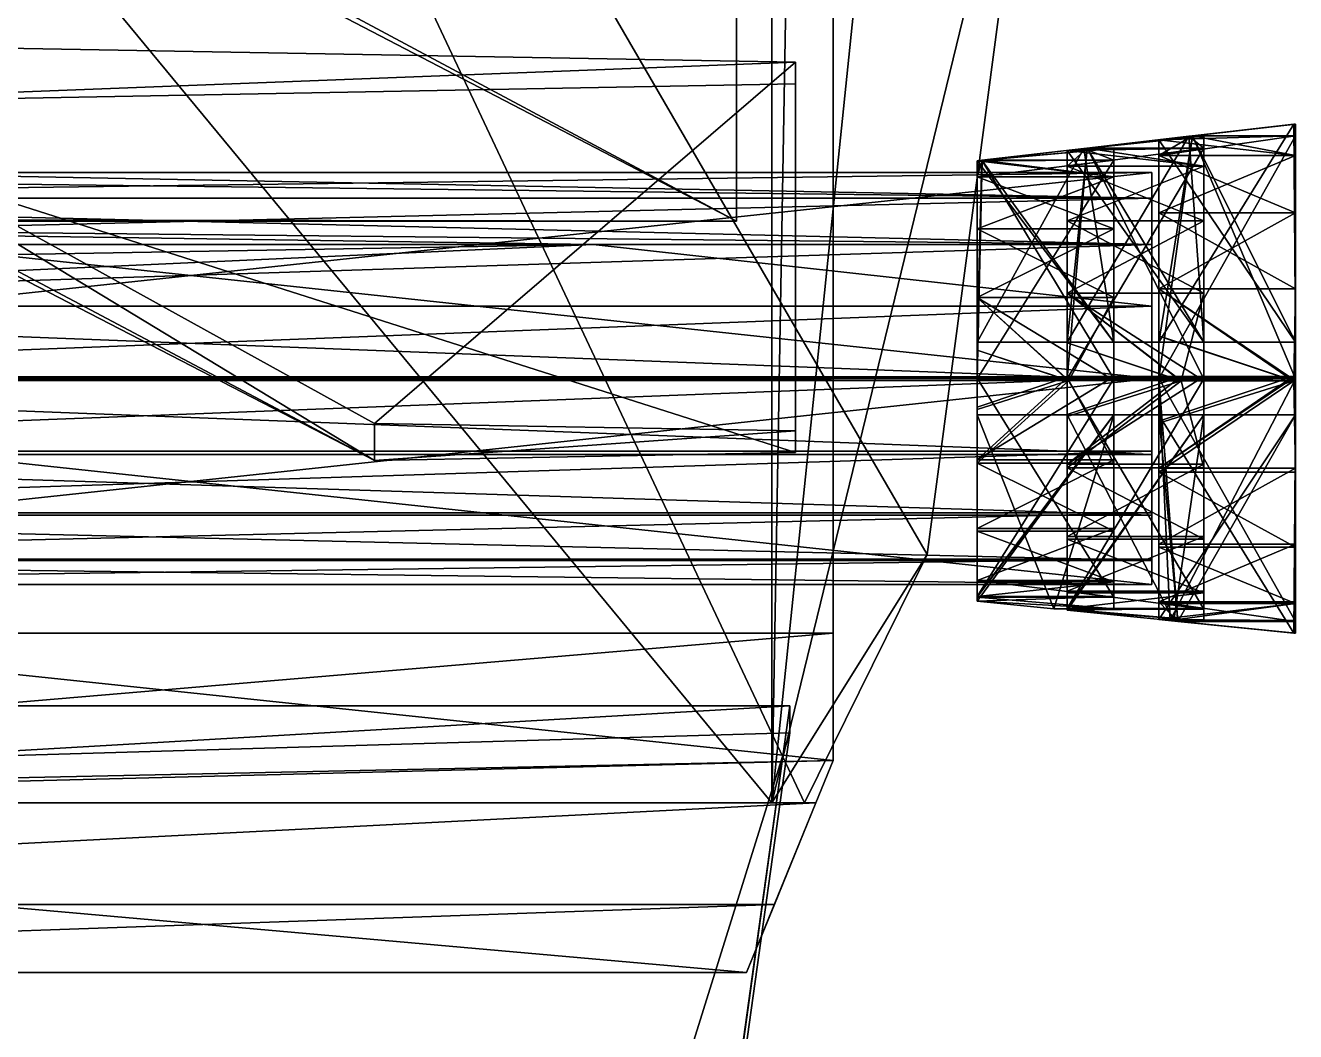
# Model space of a CAD drawing. Extents: x -240 to 248, y -440 to 383.
# Drawn here: x 82.2 to 205.8, y -168.6 to -70.6 of the extents above; entities that cross this region are included whole.
import ezdxf

# ---------------------------------------------------------------- set-up
doc = ezdxf.new("R2010")
doc.units = 0

msp = doc.modelspace()

# ---------------------------------------------------------------- meshes
at = {"layer": 'OBJECT000', "color": 50}
mesh = msp.add_polyface(dxfattribs=at)
corners = [(116.133057, -109.348999, 128), (157.120361, -110.074097, 127.658691), (157.120361, -112.185303, 126.665527), (116.132568, -112.94397, 126.308105), (49.003418, -78.240723, 22.253906), (50.733887, -78.240723, 22.253906), (157.120361, -76.271484, 23.180176), (157.120361, -74.160522, 24.17334), (49.003418, -72.247803, 25.072754), (50.712646, -79.155396, 24.888184)]
mesh.append_faces([[corners[k] for k in face] for face in [(4, 9, 5)]])
mesh.append_faces([[corners[k] for k in face] for face in [(1, 3, 0), (5, 8, 4), (6, 1, 7), (7, 0, 8), (5, 2, 6), (8, 9, 4)]], dxfattribs={"vtx0": -1})
mesh.append_faces([[corners[k] for k in face] for face in [(5, 7, 8), (5, 3, 2), (8, 3, 9)]], dxfattribs={"vtx0": -1, "vtx2": -1})
mesh.append_faces([[corners[k] for k in face] for face in [(1, 2, 3), (5, 6, 7), (6, 2, 1), (7, 1, 0), (5, 9, 3), (8, 0, 3)]], dxfattribs={"vtx2": -1})
at = {"layer": 'OBJECT002', "color": 50}
mesh = msp.add_polyface(dxfattribs=at)
corners = [(65.352539, -431.763062, -66.493164), (4.525879, -431.763062, -66.493164), (4.525879, -142.136353, 17.327637), (65.352539, -142.136108, 17.327637), (156.587891, -139.454956, 8.484375), (-86.708984, -139.455566, 8.484375), (-86.708984, -136.838013, -0.147949), (156.587891, -136.838013, -0.147949), (-46.159668, -430.273682, -71.405762), (116.038574, -430.273682, -71.405762), (116.038574, -428.50769, -77.230957), (-46.159668, -428.50769, -77.230957)]
mesh.append_faces([[corners[k] for k in face] for face in [(1, 3, 0), (3, 7, 4), (1, 11, 8), (2, 8, 5), (0, 4, 9), (6, 10, 7), (5, 11, 6), (9, 7, 10)]], dxfattribs={"vtx0": -1})
mesh.append_faces([[corners[k] for k in face] for face in [(3, 5, 6), (3, 6, 7), (1, 9, 10), (1, 10, 11)]], dxfattribs={"vtx0": -1, "vtx2": -1})
mesh.append_faces([[corners[k] for k in face] for face in [(1, 2, 3), (3, 2, 5), (1, 0, 9), (2, 1, 8), (0, 3, 4), (6, 11, 10), (5, 8, 11), (9, 4, 7)]], dxfattribs={"vtx2": -1})
at = {"layer": 'OBJECT015', "color": 50}
mesh = msp.add_polyface(dxfattribs=at)
corners = [(46.893066, -146.277588, 21.938965), (-82.489746, -146.277588, 21.938965), (-140.149902, -88.225952, 21.938965), (-140.149902, 31.658203, 21.938965), (-82.489746, 89.71167, 21.938965), (46.893066, 89.71167, 21.938965), (154.829834, 89.71167, -10.34082), (-40.299805, 89.71167, -10.34082), (-40.299805, -146.277588, -10.34082), (154.829834, -146.277588, -10.34082), (-140.149902, 31.658203, 10.12207), (-140.149902, -88.225952, 10.12207), (158.950195, 89.71167, -8.410645), (158.950195, 89.71167, 10.456543), (-82.489746, 89.71167, -1.694336), (-82.489746, -146.277588, -1.694336), (157.994141, -146.277588, 10.554688), (157.994141, -146.277588, -8.858398), (175.084717, 49.896973, 8.803223), (180.964355, -38.902466, 8.201172), (169.948242, -122.088745, 9.32959), (175.084473, 49.897583, -0.852539), (169.948242, -122.088745, -3.258789), (180.964355, -38.902466, 1.901367)]
mesh.append_faces([[corners[k] for k in face] for face in [(1, 5, 0), (7, 9, 6), (3, 11, 10), (6, 14, 7), (8, 17, 9), (2, 15, 11), (4, 10, 14), (11, 14, 10), (5, 16, 0), (18, 12, 21), (16, 22, 17), (20, 23, 22), (19, 21, 23), (9, 12, 6)]], dxfattribs={"vtx0": -1})
mesh.append_faces([[corners[k] for k in face] for face in [(1, 3, 4), (1, 4, 5), (6, 13, 5), (6, 5, 4), (6, 4, 14), (8, 1, 0), (8, 0, 16), (8, 16, 17), (11, 8, 7), (11, 7, 14), (5, 18, 19), (5, 19, 20), (5, 20, 16), (9, 22, 23), (9, 23, 21), (9, 21, 12)]], dxfattribs={"vtx0": -1, "vtx2": -1})
mesh.append_faces([[corners[k] for k in face] for face in [(1, 2, 3), (7, 8, 9), (3, 2, 11), (6, 12, 13), (8, 15, 1), (2, 1, 15), (4, 3, 10), (11, 15, 8), (5, 13, 18), (18, 13, 12), (16, 20, 22), (20, 19, 23), (19, 18, 21), (9, 17, 22)]], dxfattribs={"vtx2": -1})
at = {"layer": 'OBJECT023', "color": 50}
mesh = msp.add_polyface(dxfattribs=at)
corners = [(44.451904, 61.702515, 44.996094), (160.806641, 61.702515, 44.996094), (160.806641, -129.758301, 44.996094), (44.451904, -129.758301, 44.996094), (-34.16626, 63.752686, -3.423828), (-34.16626, -129.758301, -3.423828), (160.806641, -129.758301, -3.423828), (160.806641, 63.752686, -3.423828), (-34.166992, 63.752686, 21.938965), (-34.166992, -129.758301, 21.938965), (160.806641, 63.752686, 44.575684), (43.02002, 63.752686, 44.575684)]
mesh.append_faces([[corners[k] for k in face] for face in [(1, 3, 0), (5, 7, 4), (4, 9, 5), (6, 10, 7), (5, 2, 6), (0, 10, 1), (8, 3, 9), (7, 8, 4)]], dxfattribs={"vtx0": -1})
mesh.append_faces([[corners[k] for k in face] for face in [(6, 1, 10), (5, 3, 2), (8, 0, 3), (7, 11, 8)]], dxfattribs={"vtx0": -1, "vtx2": -1})
mesh.append_faces([[corners[k] for k in face] for face in [(1, 2, 3), (5, 6, 7), (4, 8, 9), (6, 2, 1), (5, 9, 3), (0, 11, 10), (8, 11, 0), (7, 10, 11)]], dxfattribs={"vtx2": -1})
at = {"layer": 'OBJECT024', "color": 50}
mesh = msp.add_polyface(dxfattribs=at)
corners = [(151.373291, -8.729492, 86.497559), (151.373291, -57.276001, 86.497559), (-65.61377, -57.276001, 86.497559), (-65.61377, -8.729492, 86.497559), (-60.191162, -89.640137, 3.493164), (151.373291, -89.640137, 3.493164), (151.373291, 23.634644, 3.493164), (-60.19043, 23.634644, 3.493164), (-65.61377, 23.279175, 3.493164), (-65.61377, -89.28479, 3.493164), (151.372559, -89.640137, 21.938965), (151.372559, 23.634644, 21.938965), (-60.19043, 23.634644, 21.938965), (-60.191162, -89.640137, 21.938965), (-65.61377, 23.279175, 22.647949), (-65.61377, -89.28479, 22.647949)]
mesh.append_faces([[corners[k] for k in face] for face in [(1, 3, 0), (5, 9, 4), (5, 11, 6), (6, 12, 7), (4, 10, 5), (7, 14, 8), (9, 13, 4), (8, 15, 9), (1, 15, 2), (11, 14, 12)]], dxfattribs={"vtx0": -1})
mesh.append_faces([[corners[k] for k in face] for face in [(5, 7, 8), (5, 8, 9), (5, 1, 0), (5, 0, 11), (8, 3, 2), (8, 2, 15), (1, 13, 15), (11, 3, 14)]], dxfattribs={"vtx0": -1, "vtx2": -1})
mesh.append_faces([[corners[k] for k in face] for face in [(1, 2, 3), (5, 6, 7), (5, 10, 1), (6, 11, 12), (4, 13, 10), (7, 12, 14), (9, 15, 13), (8, 14, 3), (1, 10, 13), (11, 0, 3)]], dxfattribs={"vtx2": -1})
at = {"layer": 'OBJECT033', "color": 50}
mesh = msp.add_polyface(dxfattribs=at)
corners = [(191.803955, -112.354126, 8.210449), (4.703125, -112.354126, 8.210449), (4.703125, -118.268066, 12.621094), (191.803955, -118.268066, 12.621094), (4.703125, -122.69519, 18.494629), (191.803955, -122.69519, 18.494629), (191.803955, -105.155762, 5.792969), (4.703125, -105.155762, 5.792969), (4.703125, -125.038452, 25.566406), (191.803955, -125.038452, 25.566406), (191.803955, -104.979492, 25.392578), (4.703125, -104.979492, 25.392578)]
mesh.append_faces([[corners[k] for k in face] for face in [(1, 3, 0), (2, 5, 3), (7, 0, 6), (4, 9, 5), (6, 11, 7), (8, 10, 9), (6, 9, 10), (4, 11, 8)]], dxfattribs={"vtx0": -1})
mesh.append_faces([[corners[k] for k in face] for face in [(6, 3, 5), (6, 5, 9), (4, 1, 7), (4, 7, 11)]], dxfattribs={"vtx0": -1, "vtx2": -1})
mesh.append_faces([[corners[k] for k in face] for face in [(1, 2, 3), (2, 4, 5), (7, 1, 0), (4, 8, 9), (6, 10, 11), (8, 11, 10), (6, 0, 3), (4, 2, 1)]], dxfattribs={"vtx2": -1})
at = {"layer": 'OBJECT034', "color": 50}
mesh = msp.add_polyface(dxfattribs=at)
corners = [(191.803955, -118.043091, 38.388184), (4.703125, -118.043091, 38.388184), (4.703125, -112.046753, 42.70166), (191.803955, -112.046753, 42.70166), (191.803955, -122.567871, 32.602539), (4.703125, -122.567871, 32.602539), (4.703125, -104.805664, 44.992188), (191.803955, -104.805664, 44.992188), (191.803955, -125.038452, 25.565918), (4.703125, -125.038452, 25.565918), (4.703125, -104.979492, 25.389648), (191.803955, -104.979492, 25.389648)]
mesh.append_faces([[corners[k] for k in face] for face in [(1, 3, 0), (5, 0, 4), (2, 7, 3), (9, 4, 8), (11, 6, 10), (10, 8, 11), (4, 11, 8), (6, 9, 10)]], dxfattribs={"vtx0": -1})
mesh.append_faces([[corners[k] for k in face] for face in [(4, 3, 7), (4, 7, 11), (6, 1, 5), (6, 5, 9)]], dxfattribs={"vtx0": -1, "vtx2": -1})
mesh.append_faces([[corners[k] for k in face] for face in [(1, 2, 3), (5, 1, 0), (2, 6, 7), (9, 5, 4), (11, 7, 6), (10, 9, 8), (4, 0, 3), (6, 2, 1)]], dxfattribs={"vtx2": -1})
at = {"layer": 'OBJECT035', "color": 50}
mesh = msp.add_polyface(dxfattribs=at)
corners = [(191.803955, -97.91333, 42.705566), (4.703125, -97.91333, 42.705566), (4.703125, -91.914917, 38.390137), (191.803955, -91.914917, 38.390137), (4.703125, -87.391602, 32.602539), (191.803955, -87.391602, 32.602539), (191.803955, -105.153198, 44.996094), (4.703125, -105.153198, 44.996094), (4.703125, -84.92041, 25.569336), (191.803955, -84.92041, 25.569336), (191.803955, -104.979492, 25.392578), (4.703125, -104.979492, 25.392578)]
mesh.append_faces([[corners[k] for k in face] for face in [(1, 3, 0), (5, 2, 4), (7, 0, 6), (9, 4, 8), (11, 6, 10), (8, 10, 9), (6, 9, 10), (4, 11, 8)]], dxfattribs={"vtx0": -1})
mesh.append_faces([[corners[k] for k in face] for face in [(6, 3, 5), (6, 5, 9), (4, 1, 7), (4, 7, 11)]], dxfattribs={"vtx0": -1, "vtx2": -1})
mesh.append_faces([[corners[k] for k in face] for face in [(1, 2, 3), (5, 3, 2), (7, 1, 0), (9, 5, 4), (11, 7, 6), (8, 11, 10), (6, 0, 3), (4, 2, 1)]], dxfattribs={"vtx2": -1})
at = {"layer": 'OBJECT036', "color": 50}
mesh = msp.add_polyface(dxfattribs=at)
corners = [(191.804688, -91.915894, 12.402832), (137.417725, -91.915894, 12.402832), (4.703125, -94.230225, 10.737305), (4.703125, -97.914185, 8.085938), (191.804199, -97.914185, 8.085938), (191.804688, -87.389771, 18.192383), (4.703125, -87.389771, 18.192383), (4.703125, -89.965698, 14.897461), (4.703125, -105.153564, 5.798828), (191.804688, -105.153564, 5.798828), (191.804199, -84.92041, 25.218262), (61.362549, -84.92041, 25.218262), (4.703125, -85.096802, 24.716797), (4.703125, -104.979492, 25.397461), (191.804688, -104.979492, 25.397461), (4.703125, -85.096802, 25.220215)]
mesh.append_faces([[corners[k] for k in face] for face in [(1, 7, 2), (11, 15, 12)]])
mesh.append_faces([[corners[k] for k in face] for face in [(1, 4, 0), (0, 7, 1), (3, 9, 4), (5, 12, 6), (8, 14, 9), (13, 10, 14), (5, 14, 10), (8, 15, 13)]], dxfattribs={"vtx0": -1})
mesh.append_faces([[corners[k] for k in face] for face in [(1, 3, 4), (0, 6, 7), (5, 11, 12), (13, 11, 10), (5, 4, 9), (5, 9, 14), (8, 2, 7), (8, 7, 6), (8, 6, 12), (8, 12, 15)]], dxfattribs={"vtx0": -1, "vtx2": -1})
mesh.append_faces([[corners[k] for k in face] for face in [(1, 2, 3), (0, 5, 6), (3, 8, 9), (5, 10, 11), (8, 13, 14), (13, 15, 11), (5, 0, 4), (8, 3, 2)]], dxfattribs={"vtx2": -1})
at = {"layer": 'OBJECT039', "color": 50}
mesh = msp.add_polyface(dxfattribs=at)
corners = [(159.118896, -146.277588, -3.423828), (-34.16626, -146.277588, -3.423828), (-34.16626, -162.796875, -3.423828), (152.368652, -162.796875, -3.423828), (-34.166992, -162.796875, 5.798828), (-34.166992, -146.277588, 21.938965), (-34.166992, -155.717163, 21.938965), (-34.166992, -156.189941, 21.477051), (152.368652, -162.796875, 5.798828), (159.118896, -146.277588, 31.161621), (-2.719727, -146.277588, 31.161621), (155.068359, -156.189941, 21.477051)]
mesh.append_faces([[corners[k] for k in face] for face in [(5, 10, 6)]])
mesh.append_faces([[corners[k] for k in face] for face in [(1, 3, 0), (2, 7, 4), (2, 8, 3), (1, 10, 5), (4, 11, 8), (7, 9, 11), (0, 11, 9)]], dxfattribs={"vtx0": -1})
mesh.append_faces([[corners[k] for k in face] for face in [(2, 5, 6), (2, 6, 7), (1, 9, 10), (7, 10, 9), (0, 8, 11)]], dxfattribs={"vtx0": -1, "vtx2": -1})
mesh.append_faces([[corners[k] for k in face] for face in [(1, 2, 3), (2, 1, 5), (2, 4, 8), (1, 0, 9), (4, 7, 11), (7, 6, 10), (0, 3, 8)]], dxfattribs={"vtx2": -1})
at = {"layer": 'OBJECT040', "color": 50}
mesh = msp.add_polyface(dxfattribs=at)
corners = [(-34.16626, -129.758301, -3.423828), (-34.16626, -146.277588, -3.423828), (159.118896, -146.277588, -3.423828), (160.806641, -142.147705, -3.423828), (160.806641, -129.758301, -3.423828), (-34.166992, -146.277588, 21.938965), (-34.166992, -129.758301, 21.938965), (160.806641, -142.147705, 34.672852), (160.806641, -129.758301, 44.57666), (-1.94165, -146.277588, 31.38916), (159.118896, -146.277588, 31.371582), (43.069336, -129.758301, 44.589355)]
mesh.append_faces([[corners[k] for k in face] for face in [(1, 4, 0), (1, 6, 5), (3, 8, 4), (1, 10, 2), (7, 11, 8), (6, 9, 5), (0, 11, 6), (3, 10, 7)]], dxfattribs={"vtx0": -1})
mesh.append_faces([[corners[k] for k in face] for face in [(1, 3, 4), (1, 9, 10), (7, 9, 11), (0, 8, 11)]], dxfattribs={"vtx0": -1, "vtx2": -1})
mesh.append_faces([[corners[k] for k in face] for face in [(1, 2, 3), (1, 0, 6), (3, 7, 8), (1, 5, 9), (7, 10, 9), (6, 11, 9), (0, 4, 8), (3, 2, 10)]], dxfattribs={"vtx2": -1})
at = {"layer": 'OBJECT094', "color": 50}
mesh = msp.add_polyface(dxfattribs=at)
corners = [(188.123291, -119.578247, 39.447266), (174.812012, -119.578247, 39.447266), (174.812012, -112.880737, 44.499512), (188.123291, -112.880737, 44.499512), (188.123291, -124.637451, 32.665039), (174.812012, -124.637451, 32.665039), (174.812012, -107.749146, 46.20166), (183.708984, -104.785034, 47.185059), (188.123291, -104.785034, 47.185059), (174.812012, -126.251465, 27.844727), (188.123291, -126.251465, 27.844727), (188.123291, -104.94873, 27.844727), (174.812012, -104.793335, 46.20166), (174.812012, -104.94873, 27.844727)]
mesh.append_faces([[corners[k] for k in face] for face in [(6, 12, 7)]])
mesh.append_faces([[corners[k] for k in face] for face in [(1, 3, 0), (5, 0, 4), (2, 8, 3), (5, 10, 9), (8, 13, 11), (4, 11, 10), (12, 9, 13), (13, 10, 11)]], dxfattribs={"vtx0": -1})
mesh.append_faces([[corners[k] for k in face] for face in [(2, 7, 8), (8, 12, 13), (4, 3, 8), (4, 8, 11), (12, 2, 1), (12, 1, 5), (12, 5, 9)]], dxfattribs={"vtx0": -1, "vtx2": -1})
mesh.append_faces([[corners[k] for k in face] for face in [(1, 2, 3), (5, 1, 0), (2, 6, 7), (5, 4, 10), (8, 7, 12), (4, 0, 3), (12, 6, 2), (13, 9, 10)]], dxfattribs={"vtx2": -1})
at = {"layer": 'OBJECT095', "color": 50}
mesh = msp.add_polyface(dxfattribs=at)
corners = [(188.123291, -126.251831, 27.844727), (188.123291, -127.398438, 24.418457), (182.286621, -127.398438, 24.418457), (174.812012, -126.642578, 26.677246), (174.812012, -126.251831, 27.844727), (174.812012, -108.519287, 24.244629), (174.812012, -126.642578, 24.411621), (188.123291, -108.519287, 24.244629), (188.122559, -108.519287, 27.844727), (174.812012, -108.519287, 27.844727)]
mesh.append_faces([[corners[k] for k in face] for face in [(2, 6, 3)]])
mesh.append_faces([[corners[k] for k in face] for face in [(1, 4, 0), (6, 7, 5), (1, 8, 7), (3, 9, 4), (4, 8, 0), (7, 9, 5)]], dxfattribs={"vtx0": -1})
mesh.append_faces([[corners[k] for k in face] for face in [(1, 3, 4), (6, 1, 7), (3, 5, 9)]], dxfattribs={"vtx0": -1, "vtx2": -1})
mesh.append_faces([[corners[k] for k in face] for face in [(1, 2, 3), (6, 2, 1), (1, 0, 8), (3, 6, 5), (4, 9, 8), (7, 8, 9)]], dxfattribs={"vtx2": -1})
at = {"layer": 'OBJECT096', "color": 50}
mesh = msp.add_polyface(dxfattribs=at)
corners = [(196.875732, -127.434937, 27.844727), (196.875732, -128.578369, 24.429688), (193.960205, -128.578369, 24.429688), (183.565186, -127.527344, 27.568848), (183.565186, -127.434937, 27.844727), (183.565186, -108.519287, 24.244629), (183.565186, -127.527344, 24.419922), (196.875732, -108.519287, 24.244629), (196.875732, -108.519287, 27.844727), (183.565186, -108.519287, 27.844727)]
mesh.append_faces([[corners[k] for k in face] for face in [(2, 6, 3)]])
mesh.append_faces([[corners[k] for k in face] for face in [(1, 4, 0), (6, 7, 5), (1, 8, 7), (3, 9, 4), (4, 8, 0), (7, 9, 5)]], dxfattribs={"vtx0": -1})
mesh.append_faces([[corners[k] for k in face] for face in [(1, 3, 4), (6, 1, 7), (3, 5, 9)]], dxfattribs={"vtx0": -1, "vtx2": -1})
mesh.append_faces([[corners[k] for k in face] for face in [(1, 2, 3), (6, 2, 1), (1, 0, 8), (3, 6, 5), (4, 9, 8), (7, 8, 9)]], dxfattribs={"vtx2": -1})
at = {"layer": 'OBJECT097', "color": 50}
mesh = msp.add_polyface(dxfattribs=at)
corners = [(196.875732, -120.348022, 40.246094), (183.565186, -120.348022, 40.246094), (183.565186, -113.29187, 45.568848), (196.875732, -113.29187, 45.568848), (196.875732, -125.673828, 33.106445), (183.565186, -125.673828, 33.106445), (183.565186, -108.469116, 47.168457), (194.655273, -104.774658, 48.394531), (196.875732, -104.774658, 48.394531), (183.565186, -127.434692, 27.844727), (196.875732, -127.434692, 27.844727), (196.875732, -104.94873, 27.844727), (183.565186, -104.785156, 47.168457), (183.565186, -104.94873, 27.844727)]
mesh.append_faces([[corners[k] for k in face] for face in [(6, 12, 7)]])
mesh.append_faces([[corners[k] for k in face] for face in [(1, 3, 0), (5, 0, 4), (2, 8, 3), (5, 10, 9), (8, 13, 11), (4, 11, 10), (12, 9, 13), (13, 10, 11)]], dxfattribs={"vtx0": -1})
mesh.append_faces([[corners[k] for k in face] for face in [(2, 7, 8), (8, 12, 13), (4, 3, 8), (4, 8, 11), (12, 2, 1), (12, 1, 5), (12, 5, 9)]], dxfattribs={"vtx0": -1, "vtx2": -1})
mesh.append_faces([[corners[k] for k in face] for face in [(1, 2, 3), (5, 1, 0), (2, 6, 7), (5, 4, 10), (8, 7, 12), (4, 0, 3), (12, 6, 2), (13, 9, 10)]], dxfattribs={"vtx2": -1})
at = {"layer": 'OBJECT098', "color": 50}
mesh = msp.add_polyface(dxfattribs=at)
corners = [(205.809814, -121.114014, 41.050781), (192.499268, -121.114014, 41.050781), (192.499268, -113.710571, 46.635254), (205.809814, -113.710571, 46.635254), (205.809814, -126.704468, 33.556152), (192.499268, -126.704468, 33.556152), (192.499268, -109.124512, 48.155762), (205.584717, -104.764648, 49.602051), (205.809814, -104.764648, 49.602051), (192.499268, -128.430908, 28.400879), (205.809814, -128.616943, 27.844727), (194.340332, -128.616943, 27.844727), (205.809814, -104.94873, 27.844727), (192.499268, -104.776978, 48.155762), (192.499268, -104.94873, 27.844727), (192.499268, -128.430908, 27.844727)]
mesh.append_faces([[corners[k] for k in face] for face in [(9, 11, 15), (6, 13, 7)]])
mesh.append_faces([[corners[k] for k in face] for face in [(1, 3, 0), (5, 0, 4), (2, 8, 3), (5, 11, 9), (8, 14, 12), (4, 12, 10), (13, 15, 14), (14, 10, 12)]], dxfattribs={"vtx0": -1})
mesh.append_faces([[corners[k] for k in face] for face in [(2, 7, 8), (5, 10, 11), (8, 13, 14), (4, 3, 8), (4, 8, 12), (13, 2, 1), (13, 1, 5), (13, 5, 9), (13, 9, 15), (14, 11, 10)]], dxfattribs={"vtx0": -1, "vtx2": -1})
mesh.append_faces([[corners[k] for k in face] for face in [(1, 2, 3), (5, 1, 0), (2, 6, 7), (5, 4, 10), (8, 7, 13), (4, 0, 3), (13, 6, 2), (14, 15, 11)]], dxfattribs={"vtx2": -1})
at = {"layer": 'OBJECT099', "color": 50}
mesh = msp.add_polyface(dxfattribs=at)
corners = [(205.809814, -128.617554, 27.844727), (205.809814, -129.758301, 24.44043), (205.632568, -129.758301, 24.44043), (194.350342, -128.617554, 27.844727), (192.499268, -108.519287, 24.244629), (192.499268, -128.430542, 24.427734), (205.809814, -108.519287, 24.244629), (205.809814, -108.519287, 27.844727), (192.499268, -128.430542, 27.844727), (192.499268, -108.519287, 27.844727)]
mesh.append_faces([[corners[k] for k in face] for face in [(1, 3, 0), (5, 6, 4), (1, 7, 6), (5, 9, 8), (2, 8, 3), (3, 7, 0), (6, 9, 4)]], dxfattribs={"vtx0": -1})
mesh.append_faces([[corners[k] for k in face] for face in [(5, 1, 6), (3, 9, 7)]], dxfattribs={"vtx0": -1, "vtx2": -1})
mesh.append_faces([[corners[k] for k in face] for face in [(1, 2, 3), (5, 2, 1), (1, 0, 7), (5, 4, 9), (2, 5, 8), (3, 8, 9), (6, 7, 9)]], dxfattribs={"vtx2": -1})
at = {"layer": 'OBJECT100', "color": 50}
mesh = msp.add_polyface(dxfattribs=at)
corners = [(195.769287, -81.340332, 27.844727), (205.626709, -80.200562, 24.444336), (205.809814, -80.200562, 24.444336), (205.809814, -81.340332, 27.844727), (192.499268, -81.71814, 24.430664), (192.499268, -101.439575, 24.250488), (205.809814, -101.439575, 24.250488), (205.809814, -101.439575, 27.844727), (192.499268, -81.718262, 27.844727), (192.499268, -101.439575, 27.844727)]
mesh.append_faces([[corners[k] for k in face] for face in [(1, 3, 0), (1, 6, 2), (2, 7, 3), (4, 9, 5), (1, 8, 4), (8, 7, 9), (5, 7, 6)]], dxfattribs={"vtx0": -1})
mesh.append_faces([[corners[k] for k in face] for face in [(1, 5, 6), (8, 3, 7)]], dxfattribs={"vtx0": -1, "vtx2": -1})
mesh.append_faces([[corners[k] for k in face] for face in [(1, 2, 3), (1, 4, 5), (2, 6, 7), (4, 8, 9), (1, 0, 8), (8, 0, 3), (5, 9, 7)]], dxfattribs={"vtx2": -1})
at = {"layer": 'OBJECT101', "color": 50}
mesh = msp.add_polyface(dxfattribs=at)
corners = [(205.809814, -96.241333, 46.635254), (192.499268, -96.241333, 46.635254), (192.499268, -88.838745, 41.05127), (205.809814, -88.838745, 41.05127), (192.499268, -83.255493, 33.562012), (205.809814, -83.255493, 33.562012), (205.809814, -105.194336, 49.606934), (205.633057, -105.194336, 49.606934), (192.499268, -100.821533, 48.155762), (205.809814, -81.340454, 27.844727), (192.499268, -81.718262, 28.972656), (195.768311, -81.340454, 27.844727), (192.499268, -105.010132, 27.844727), (192.499268, -105.181763, 48.155762), (205.809814, -105.010254, 27.844727), (192.499268, -81.718262, 27.844727)]
mesh.append_faces([[corners[k] for k in face] for face in [(10, 15, 11), (7, 13, 8)]])
mesh.append_faces([[corners[k] for k in face] for face in [(1, 3, 0), (5, 2, 4), (7, 0, 6), (5, 11, 9), (13, 14, 12), (6, 9, 14), (4, 15, 10), (11, 14, 9)]], dxfattribs={"vtx0": -1})
mesh.append_faces([[corners[k] for k in face] for face in [(7, 1, 0), (5, 10, 11), (13, 6, 14), (6, 3, 5), (6, 5, 9), (4, 1, 8), (4, 8, 13), (4, 13, 12), (4, 12, 15), (11, 12, 14)]], dxfattribs={"vtx0": -1, "vtx2": -1})
mesh.append_faces([[corners[k] for k in face] for face in [(1, 2, 3), (5, 3, 2), (7, 8, 1), (5, 4, 10), (13, 7, 6), (6, 0, 3), (4, 2, 1), (11, 15, 12)]], dxfattribs={"vtx2": -1})
at = {"layer": 'OBJECT102', "color": 50}
mesh = msp.add_polyface(dxfattribs=at)
corners = [(185.522949, -82.523926, 27.844727), (195.416992, -81.380493, 24.433105), (196.875732, -81.380493, 24.433105), (196.875732, -82.523926, 27.844727), (183.565186, -82.750488, 24.42041), (183.565186, -101.439575, 24.248047), (196.875732, -101.439575, 24.248047), (196.875732, -101.439575, 27.844727), (183.565186, -82.750122, 27.844727), (183.565186, -101.439575, 27.844727)]
mesh.append_faces([[corners[k] for k in face] for face in [(1, 3, 0), (1, 6, 2), (2, 7, 3), (4, 9, 5), (1, 8, 4), (8, 7, 9), (5, 7, 6)]], dxfattribs={"vtx0": -1})
mesh.append_faces([[corners[k] for k in face] for face in [(1, 5, 6), (8, 3, 7)]], dxfattribs={"vtx0": -1, "vtx2": -1})
mesh.append_faces([[corners[k] for k in face] for face in [(1, 2, 3), (1, 4, 5), (2, 6, 7), (4, 8, 9), (1, 0, 8), (8, 0, 3), (5, 9, 7)]], dxfattribs={"vtx2": -1})
at = {"layer": 'OBJECT103', "color": 50}
mesh = msp.add_polyface(dxfattribs=at)
corners = [(196.875732, -96.660767, 45.572266), (183.565186, -96.660767, 45.572266), (183.565186, -89.612549, 40.254395), (196.875732, -89.612549, 40.254395), (183.565186, -84.290894, 33.118164), (196.875732, -84.290894, 33.118164), (196.875732, -105.183838, 48.397949), (194.685303, -105.183838, 48.397949), (183.565186, -101.478638, 47.168945), (196.875732, -82.523926, 27.844727), (183.565186, -82.750122, 28.519531), (185.522461, -82.523926, 27.844727), (183.565186, -105.010132, 27.844727), (183.565186, -105.173584, 47.168945), (196.875732, -105.01001, 27.844727), (183.565186, -82.750122, 27.844727)]
mesh.append_faces([[corners[k] for k in face] for face in [(10, 15, 11), (7, 13, 8)]])
mesh.append_faces([[corners[k] for k in face] for face in [(1, 3, 0), (5, 2, 4), (7, 0, 6), (5, 11, 9), (13, 14, 12), (6, 9, 14), (4, 15, 10), (11, 14, 9)]], dxfattribs={"vtx0": -1})
mesh.append_faces([[corners[k] for k in face] for face in [(7, 1, 0), (5, 10, 11), (13, 6, 14), (6, 3, 5), (6, 5, 9), (4, 1, 8), (4, 8, 13), (4, 13, 12), (4, 12, 15), (11, 12, 14)]], dxfattribs={"vtx0": -1, "vtx2": -1})
mesh.append_faces([[corners[k] for k in face] for face in [(1, 2, 3), (5, 3, 2), (7, 8, 1), (5, 4, 10), (13, 7, 6), (6, 0, 3), (4, 2, 1), (11, 15, 12)]], dxfattribs={"vtx2": -1})
at = {"layer": 'OBJECT104', "color": 50}
mesh = msp.add_polyface(dxfattribs=at)
corners = [(188.123291, -97.077026, 44.501953), (174.812012, -97.077026, 44.501953), (174.812012, -90.379395, 39.449707), (188.123291, -90.379395, 39.449707), (174.812012, -85.325806, 32.672363), (188.123291, -85.325806, 32.672363), (188.123291, -105.17395, 47.188965), (183.744873, -105.173828, 47.188477), (174.812012, -102.199219, 46.20166), (188.123291, -83.708008, 27.844727), (174.812012, -83.761597, 28.005371), (175.276123, -83.708008, 27.844727), (174.812012, -105.010132, 27.844727), (174.812012, -105.165283, 46.20166), (188.123291, -105.010376, 27.844727), (174.812012, -83.761597, 27.844727)]
mesh.append_faces([[corners[k] for k in face] for face in [(10, 15, 11), (7, 13, 8)]])
mesh.append_faces([[corners[k] for k in face] for face in [(1, 3, 0), (5, 2, 4), (7, 0, 6), (5, 11, 9), (13, 14, 12), (6, 9, 14), (4, 15, 10), (11, 14, 9)]], dxfattribs={"vtx0": -1})
mesh.append_faces([[corners[k] for k in face] for face in [(7, 1, 0), (5, 10, 11), (13, 6, 14), (6, 3, 5), (6, 5, 9), (4, 1, 8), (4, 8, 13), (4, 13, 12), (4, 12, 15), (11, 12, 14)]], dxfattribs={"vtx0": -1, "vtx2": -1})
mesh.append_faces([[corners[k] for k in face] for face in [(1, 2, 3), (5, 3, 2), (7, 8, 1), (5, 4, 10), (13, 7, 6), (6, 0, 3), (4, 2, 1), (11, 15, 12)]], dxfattribs={"vtx2": -1})
at = {"layer": 'OBJECT105', "color": 50}
mesh = msp.add_polyface(dxfattribs=at)
corners = [(175.276123, -83.708008, 27.844727), (185.197754, -82.560425, 24.422852), (188.123291, -82.560425, 24.422852), (188.123291, -83.708008, 27.844727), (174.812012, -83.762817, 24.411621), (174.812012, -101.439575, 24.244629), (188.123291, -101.439575, 24.244629), (188.122559, -101.439575, 27.844727), (174.812012, -83.761597, 27.844727), (174.812012, -101.439575, 27.844727)]
mesh.append_faces([[corners[k] for k in face] for face in [(1, 3, 0), (1, 6, 2), (2, 7, 3), (4, 9, 5), (1, 8, 4), (8, 7, 9), (5, 7, 6)]], dxfattribs={"vtx0": -1})
mesh.append_faces([[corners[k] for k in face] for face in [(1, 5, 6), (8, 3, 7)]], dxfattribs={"vtx0": -1, "vtx2": -1})
mesh.append_faces([[corners[k] for k in face] for face in [(1, 2, 3), (1, 4, 5), (2, 6, 7), (4, 8, 9), (1, 0, 8), (8, 0, 3), (5, 9, 7)]], dxfattribs={"vtx2": -1})
at = {"layer": 'OBJECT106', "color": 50}
mesh = msp.add_polyface(dxfattribs=at)
corners = [(205.809814, -81.340088, 22.737793), (205.809814, -80.200562, 26.104492), (205.628906, -80.200562, 26.104492), (195.769043, -81.340088, 22.737793), (192.499268, -101.439575, 26.300781), (192.499268, -81.718018, 26.118164), (205.809814, -101.439575, 26.300781), (205.809814, -101.439575, 22.737793), (192.499268, -101.439575, 22.737793), (192.499268, -81.717896, 22.737793)]
mesh.append_faces([[corners[k] for k in face] for face in [(1, 3, 0), (5, 6, 4), (0, 6, 1), (9, 4, 8), (2, 9, 3), (3, 7, 0), (4, 7, 8)]], dxfattribs={"vtx0": -1})
mesh.append_faces([[corners[k] for k in face] for face in [(5, 1, 6), (3, 8, 7)]], dxfattribs={"vtx0": -1, "vtx2": -1})
mesh.append_faces([[corners[k] for k in face] for face in [(1, 2, 3), (5, 2, 1), (0, 7, 6), (9, 5, 4), (2, 5, 9), (3, 9, 8), (4, 6, 7)]], dxfattribs={"vtx2": -1})
at = {"layer": 'OBJECT107', "color": 50}
mesh = msp.add_polyface(dxfattribs=at)
corners = [(196.875732, -82.524414, 22.737793), (196.875732, -81.380493, 26.114746), (195.416748, -81.380493, 26.114746), (185.51709, -82.524414, 22.737793), (183.565186, -101.439575, 26.300781), (183.565186, -82.750122, 26.127441), (196.875732, -101.439575, 26.300781), (196.875732, -101.439575, 22.737793), (183.565186, -101.439575, 22.737793), (183.565186, -82.75, 22.737793)]
mesh.append_faces([[corners[k] for k in face] for face in [(1, 3, 0), (5, 6, 4), (0, 6, 1), (9, 4, 8), (2, 9, 3), (3, 7, 0), (4, 7, 8)]], dxfattribs={"vtx0": -1})
mesh.append_faces([[corners[k] for k in face] for face in [(5, 1, 6), (3, 8, 7)]], dxfattribs={"vtx0": -1, "vtx2": -1})
mesh.append_faces([[corners[k] for k in face] for face in [(1, 2, 3), (5, 2, 1), (0, 7, 6), (9, 5, 4), (2, 5, 9), (3, 9, 8), (4, 6, 7)]], dxfattribs={"vtx2": -1})
at = {"layer": 'OBJECT108', "color": 50}
mesh = msp.add_polyface(dxfattribs=at)
corners = [(188.123291, -83.707764, 22.737793), (188.123291, -82.560425, 26.125488), (185.207031, -82.560425, 26.125488), (175.280029, -83.707764, 22.737793), (174.812012, -101.439575, 26.300781), (174.812012, -83.761963, 26.136719), (188.123291, -101.439575, 26.300293), (188.122559, -101.439575, 22.737793), (174.812012, -101.439575, 22.737793), (174.812012, -83.761841, 22.737793)]
mesh.append_faces([[corners[k] for k in face] for face in [(1, 3, 0), (5, 6, 4), (0, 6, 1), (9, 4, 8), (2, 9, 3), (3, 7, 0), (4, 7, 8)]], dxfattribs={"vtx0": -1})
mesh.append_faces([[corners[k] for k in face] for face in [(5, 1, 6), (3, 8, 7)]], dxfattribs={"vtx0": -1, "vtx2": -1})
mesh.append_faces([[corners[k] for k in face] for face in [(1, 2, 3), (5, 2, 1), (0, 7, 6), (9, 5, 4), (2, 5, 9), (3, 9, 8), (4, 6, 7)]], dxfattribs={"vtx2": -1})
at = {"layer": 'OBJECT109', "color": 50}
mesh = msp.add_polyface(dxfattribs=at)
corners = [(188.123291, -90.379395, 11.252441), (174.812012, -90.379395, 11.252441), (174.812012, -97.0802, 6.244141), (188.123291, -97.0802, 6.244141), (188.123291, -85.320435, 17.973145), (174.812012, -85.320435, 17.973145), (174.812012, -102.214966, 4.55957), (183.682129, -105.173828, 3.589355), (188.123291, -105.173828, 3.589355), (174.812012, -83.761963, 22.577637), (188.123291, -83.70752, 22.737793), (175.283691, -83.70752, 22.737793), (188.123291, -105.010986, 22.737793), (174.812012, -105.165649, 4.55957), (174.812012, -105.010986, 22.737793), (174.812012, -83.761963, 22.737793)]
mesh.append_faces([[corners[k] for k in face] for face in [(9, 11, 15), (6, 13, 7)]])
mesh.append_faces([[corners[k] for k in face] for face in [(1, 3, 0), (0, 5, 1), (2, 8, 3), (5, 11, 9), (8, 14, 12), (4, 12, 10), (13, 15, 14), (14, 10, 12)]], dxfattribs={"vtx0": -1})
mesh.append_faces([[corners[k] for k in face] for face in [(2, 7, 8), (5, 10, 11), (8, 13, 14), (4, 3, 8), (4, 8, 12), (13, 2, 1), (13, 1, 5), (13, 5, 9), (13, 9, 15), (14, 11, 10)]], dxfattribs={"vtx0": -1, "vtx2": -1})
mesh.append_faces([[corners[k] for k in face] for face in [(1, 2, 3), (0, 4, 5), (2, 6, 7), (5, 4, 10), (8, 7, 13), (4, 0, 3), (13, 6, 2), (14, 15, 11)]], dxfattribs={"vtx2": -1})
at = {"layer": 'OBJECT110', "color": 50}
mesh = msp.add_polyface(dxfattribs=at)
corners = [(196.875732, -89.611572, 10.45752), (183.565186, -89.611572, 10.45752), (183.565186, -96.661377, 5.187988), (196.875732, -96.661377, 5.187988), (196.875732, -84.28772, 17.529785), (183.565186, -84.28772, 17.529785), (183.565186, -101.497437, 3.602051), (194.616943, -105.184204, 2.392578), (196.875732, -105.184204, 2.392578), (183.565186, -82.750122, 22.070801), (196.875732, -82.524292, 22.737793), (185.522217, -82.524292, 22.737793), (196.875732, -105.010498, 22.737793), (183.565186, -105.173828, 3.602051), (183.565186, -105.010498, 22.737793), (183.565186, -82.750122, 22.737793)]
mesh.append_faces([[corners[k] for k in face] for face in [(9, 11, 15), (6, 13, 7)]])
mesh.append_faces([[corners[k] for k in face] for face in [(1, 3, 0), (0, 5, 1), (2, 8, 3), (5, 11, 9), (8, 14, 12), (4, 12, 10), (13, 15, 14), (14, 10, 12)]], dxfattribs={"vtx0": -1})
mesh.append_faces([[corners[k] for k in face] for face in [(2, 7, 8), (5, 10, 11), (8, 13, 14), (4, 3, 8), (4, 8, 12), (13, 2, 1), (13, 1, 5), (13, 5, 9), (13, 9, 15), (14, 11, 10)]], dxfattribs={"vtx0": -1, "vtx2": -1})
mesh.append_faces([[corners[k] for k in face] for face in [(1, 2, 3), (0, 4, 5), (2, 6, 7), (5, 4, 10), (8, 7, 13), (4, 0, 3), (13, 6, 2), (14, 15, 11)]], dxfattribs={"vtx2": -1})
at = {"layer": 'OBJECT111', "color": 50}
mesh = msp.add_polyface(dxfattribs=at)
corners = [(205.809814, -88.843018, 9.664063), (192.499268, -88.843018, 9.664063), (192.499268, -96.245972, 4.130371), (205.809814, -96.245972, 4.130371), (205.809814, -83.251343, 17.091797), (192.499268, -83.251343, 17.091797), (192.499268, -100.837769, 2.624512), (205.558105, -105.194458, 1.195313), (205.809814, -105.194458, 1.195313), (192.499268, -81.718018, 21.62207), (205.809814, -81.34021, 22.737793), (195.769287, -81.34021, 22.737793), (205.809814, -105.007813, 22.737793), (192.499268, -105.182129, 2.624512), (192.499268, -105.007813, 22.737793), (192.499268, -81.718018, 22.737793)]
mesh.append_faces([[corners[k] for k in face] for face in [(9, 11, 15), (6, 13, 7)]])
mesh.append_faces([[corners[k] for k in face] for face in [(1, 3, 0), (0, 5, 1), (2, 8, 3), (5, 11, 9), (8, 14, 12), (4, 12, 10), (13, 15, 14), (14, 10, 12)]], dxfattribs={"vtx0": -1})
mesh.append_faces([[corners[k] for k in face] for face in [(2, 7, 8), (5, 10, 11), (8, 13, 14), (4, 3, 8), (4, 8, 12), (13, 2, 1), (13, 1, 5), (13, 5, 9), (13, 9, 15), (14, 11, 10)]], dxfattribs={"vtx0": -1, "vtx2": -1})
mesh.append_faces([[corners[k] for k in face] for face in [(1, 2, 3), (0, 4, 5), (2, 6, 7), (5, 4, 10), (8, 7, 13), (4, 0, 3), (13, 6, 2), (14, 15, 11)]], dxfattribs={"vtx2": -1})
at = {"layer": 'OBJECT112', "color": 50}
mesh = msp.add_polyface(dxfattribs=at)
corners = [(193.596436, -128.541504, 22.737793), (205.627441, -129.758301, 26.550293), (205.809814, -129.758301, 26.550293), (205.809814, -128.541504, 22.737793), (192.499268, -128.430786, 26.538574), (192.499268, -108.519287, 26.361328), (205.809814, -108.519287, 26.361328), (205.809814, -108.519287, 22.737793), (192.499268, -128.430542, 22.737793), (192.499268, -108.519287, 22.737793)]
mesh.append_faces([[corners[k] for k in face] for face in [(1, 3, 0), (1, 6, 2), (2, 7, 3), (4, 9, 5), (0, 4, 1), (8, 7, 9), (6, 9, 7)]], dxfattribs={"vtx0": -1})
mesh.append_faces([[corners[k] for k in face] for face in [(1, 5, 6), (8, 3, 7)]], dxfattribs={"vtx0": -1, "vtx2": -1})
mesh.append_faces([[corners[k] for k in face] for face in [(1, 2, 3), (1, 4, 5), (2, 6, 7), (4, 8, 9), (0, 8, 4), (8, 0, 3), (6, 5, 9)]], dxfattribs={"vtx2": -1})
at = {"layer": 'OBJECT113', "color": 50}
mesh = msp.add_polyface(dxfattribs=at)
corners = [(205.809814, -114.087524, 4.287598), (192.499268, -114.087524, 4.287598), (192.499268, -121.396484, 9.947754), (205.809814, -121.396484, 9.947754), (192.499268, -126.863159, 17.478516), (205.809814, -126.863159, 17.478516), (205.809814, -105.197266, 1.1875), (205.632324, -105.197266, 1.1875), (192.499268, -109.318604, 2.624512), (205.809814, -128.541504, 22.737793), (192.499268, -128.430542, 22.390625), (193.596191, -128.541504, 22.737793), (192.499268, -105.010376, 22.737793), (192.499268, -105.184692, 2.624512), (205.809814, -105.010376, 22.737793), (192.499268, -128.430542, 22.737793)]
mesh.append_faces([[corners[k] for k in face] for face in [(10, 15, 11), (7, 13, 8)]])
mesh.append_faces([[corners[k] for k in face] for face in [(1, 3, 0), (2, 5, 3), (7, 0, 6), (5, 11, 9), (13, 14, 12), (6, 9, 14), (10, 12, 15), (11, 14, 9)]], dxfattribs={"vtx0": -1})
mesh.append_faces([[corners[k] for k in face] for face in [(7, 1, 0), (5, 10, 11), (13, 6, 14), (6, 3, 5), (6, 5, 9), (10, 2, 1), (10, 1, 8), (10, 8, 13), (10, 13, 12), (11, 12, 14)]], dxfattribs={"vtx0": -1, "vtx2": -1})
mesh.append_faces([[corners[k] for k in face] for face in [(1, 2, 3), (2, 4, 5), (7, 8, 1), (5, 4, 10), (13, 7, 6), (6, 0, 3), (10, 4, 2), (11, 15, 12)]], dxfattribs={"vtx2": -1})
at = {"layer": 'OBJECT114', "color": 50}
mesh = msp.add_polyface(dxfattribs=at)
corners = [(196.875732, -113.657715, 5.339355), (183.565186, -113.657715, 5.339355), (183.565186, -120.613647, 10.725098), (196.875732, -120.613647, 10.725098), (183.565186, -125.821045, 17.898926), (196.875732, -125.821045, 17.898926), (196.875732, -105.186768, 2.385254), (194.685059, -105.186768, 2.385254), (183.565186, -108.676147, 3.602051), (196.875732, -127.365112, 22.737793), (183.565186, -127.365112, 22.737793), (183.565186, -105.010376, 22.737793), (183.565186, -105.17627, 3.602051), (196.875732, -105.010376, 22.737793)]
mesh.append_faces([[corners[k] for k in face] for face in [(7, 12, 8)]])
mesh.append_faces([[corners[k] for k in face] for face in [(1, 3, 0), (2, 5, 3), (7, 0, 6), (5, 10, 9), (12, 13, 11), (6, 9, 13), (4, 11, 10), (10, 13, 9)]], dxfattribs={"vtx0": -1})
mesh.append_faces([[corners[k] for k in face] for face in [(7, 1, 0), (12, 6, 13), (6, 3, 5), (6, 5, 9), (4, 1, 8), (4, 8, 12), (4, 12, 11)]], dxfattribs={"vtx0": -1, "vtx2": -1})
mesh.append_faces([[corners[k] for k in face] for face in [(1, 2, 3), (2, 4, 5), (7, 8, 1), (5, 4, 10), (12, 7, 6), (6, 0, 3), (4, 2, 1), (10, 11, 13)]], dxfattribs={"vtx2": -1})
at = {"layer": 'OBJECT115', "color": 50}
mesh = msp.add_polyface(dxfattribs=at)
corners = [(183.565186, -127.365112, 22.737793), (183.565186, -127.527954, 23.249023), (193.95752, -128.578369, 26.539551), (196.875732, -128.578369, 26.539551), (196.875732, -127.366699, 22.737793), (183.565186, -127.527954, 26.530273), (183.565186, -108.519287, 26.35791), (196.875732, -108.519287, 26.35791), (196.875732, -108.519287, 22.737793), (183.565186, -108.519287, 22.737793)]
mesh.append_faces([[corners[k] for k in face] for face in [(1, 5, 2)]])
mesh.append_faces([[corners[k] for k in face] for face in [(1, 4, 0), (2, 7, 3), (3, 8, 4), (0, 5, 1), (0, 8, 9), (7, 9, 8)]], dxfattribs={"vtx0": -1})
mesh.append_faces([[corners[k] for k in face] for face in [(1, 3, 4), (2, 6, 7), (0, 6, 5)]], dxfattribs={"vtx0": -1, "vtx2": -1})
mesh.append_faces([[corners[k] for k in face] for face in [(1, 2, 3), (2, 5, 6), (3, 7, 8), (0, 9, 6), (0, 4, 8), (7, 6, 9)]], dxfattribs={"vtx2": -1})
at = {"layer": 'OBJECT116', "color": 50}
mesh = msp.add_polyface(dxfattribs=at)
corners = [(174.812012, -126.187988, 22.737793), (174.812012, -126.642456, 24.162109), (182.285156, -127.398438, 26.528809), (188.123291, -127.398438, 26.528809), (188.123291, -126.188721, 22.737793), (174.812012, -126.642456, 26.522461), (174.812012, -108.519287, 26.36377), (188.123291, -108.519287, 26.36377), (188.122559, -108.519287, 22.737793), (174.812012, -108.519287, 22.737793)]
mesh.append_faces([[corners[k] for k in face] for face in [(1, 5, 2)]])
mesh.append_faces([[corners[k] for k in face] for face in [(1, 4, 0), (2, 7, 3), (3, 8, 4), (0, 5, 1), (0, 8, 9), (7, 9, 8)]], dxfattribs={"vtx0": -1})
mesh.append_faces([[corners[k] for k in face] for face in [(1, 3, 4), (2, 6, 7), (0, 6, 5)]], dxfattribs={"vtx0": -1, "vtx2": -1})
mesh.append_faces([[corners[k] for k in face] for face in [(1, 2, 3), (2, 5, 6), (3, 7, 8), (0, 9, 6), (0, 4, 8), (7, 6, 9)]], dxfattribs={"vtx2": -1})
at = {"layer": 'OBJECT117', "color": 50}
mesh = msp.add_polyface(dxfattribs=at)
corners = [(188.123291, -113.223022, 6.388672), (174.812012, -113.223022, 6.388672), (174.812012, -119.832275, 11.507324), (188.123291, -119.832275, 11.507324), (174.812012, -124.779175, 18.322266), (188.123291, -124.779175, 18.322266), (188.123291, -105.176514, 3.582031), (183.744141, -105.176514, 3.582031), (174.812012, -107.979004, 4.55957), (188.123291, -126.188599, 22.737793), (174.812012, -126.188599, 22.737793), (174.812012, -105.010376, 22.737793), (174.812012, -105.167969, 4.55957), (188.123291, -105.010376, 22.737793)]
mesh.append_faces([[corners[k] for k in face] for face in [(7, 12, 8)]])
mesh.append_faces([[corners[k] for k in face] for face in [(1, 3, 0), (2, 5, 3), (7, 0, 6), (5, 10, 9), (12, 13, 11), (6, 9, 13), (4, 11, 10), (10, 13, 9)]], dxfattribs={"vtx0": -1})
mesh.append_faces([[corners[k] for k in face] for face in [(7, 1, 0), (12, 6, 13), (6, 3, 5), (6, 5, 9), (4, 1, 8), (4, 8, 12), (4, 12, 11)]], dxfattribs={"vtx0": -1, "vtx2": -1})
mesh.append_faces([[corners[k] for k in face] for face in [(1, 2, 3), (2, 4, 5), (7, 8, 1), (5, 4, 10), (12, 7, 6), (6, 0, 3), (4, 2, 1), (10, 11, 13)]], dxfattribs={"vtx2": -1})

doc.saveas('drawing.dxf')
